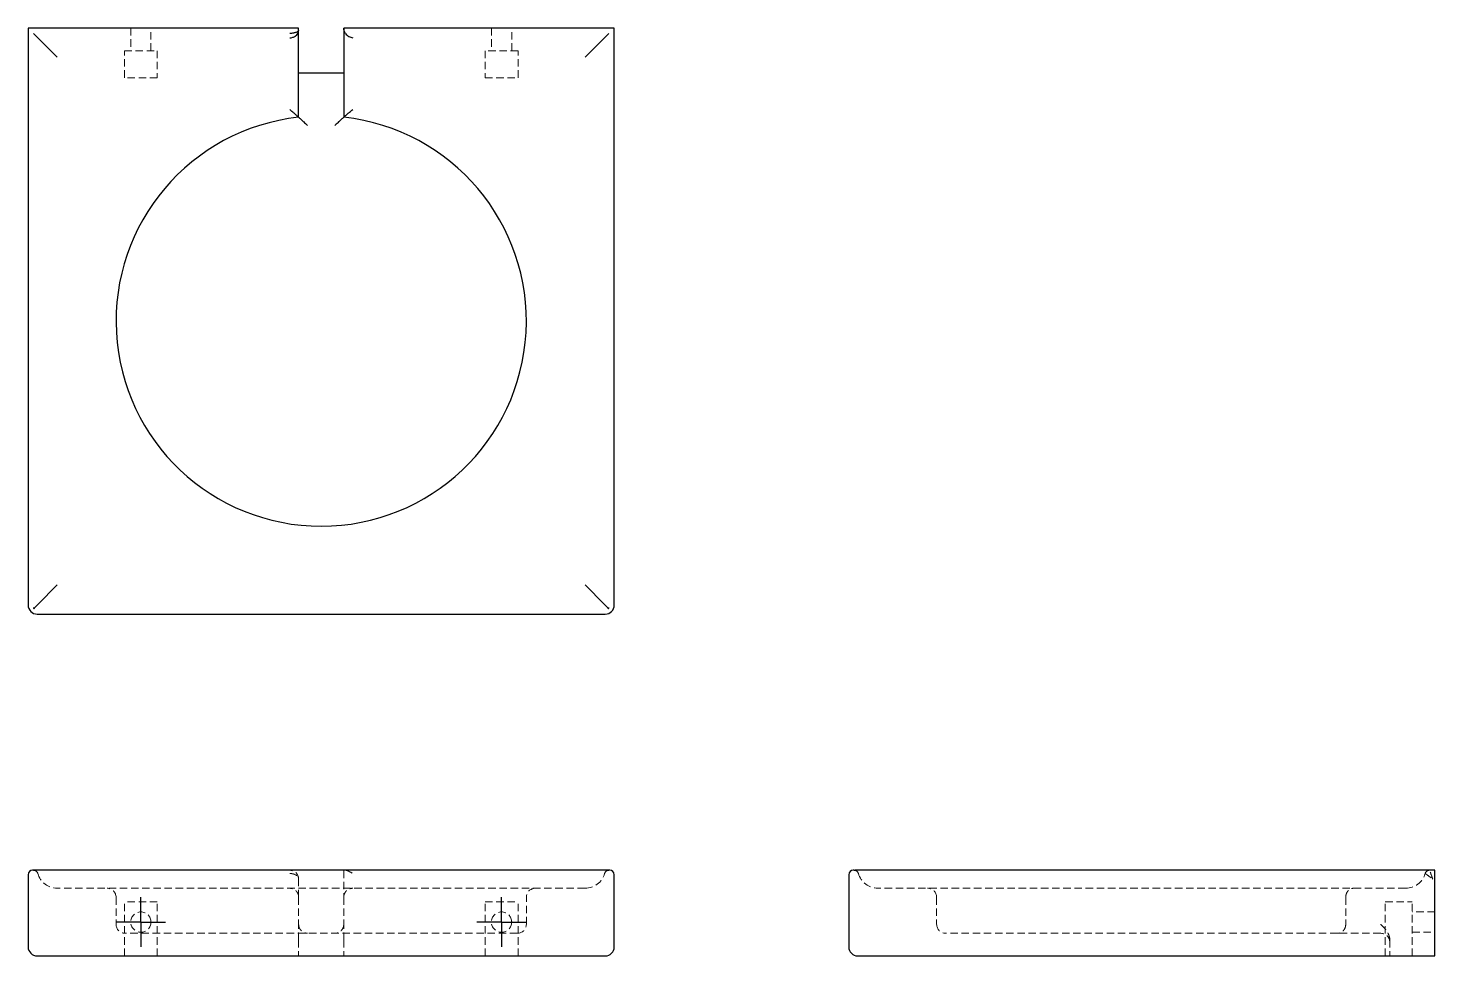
# Model space of a CAD drawing. Header units: millimetres. Extents: x 33 to 273, y 50 to 208.
import ezdxf

# ---------------------------------------------------------------- set-up
doc = ezdxf.new("R2010")
doc.units = ezdxf.units.MM
doc.linetypes.add('HIDDEN', pattern=[1.905, 1.27, -0.635])
doc.layers.add('10', color=7, linetype='Continuous')

# ---------------------------------------------------------------- blocks, each defined once
blk = doc.blocks.new('SW_CENTERMARKSYMBOL_0')
at = {"layer": '10', "color": 0}
for p, q in [((0, 2.5), (0, 4.23)), ((0, 0), (0, 2.5)), ((-2.5, 0), (-4.23, 0)), ((0, 0), (-2.5, 0)), ((0, 0), (0, -2.5)), ((0, 0), (2.5, 0)), ((2.5, 0), (4.23, 0)), ((0, -2.5), (0, -4.23))]:
    blk.add_line(p, q, dxfattribs=at)
blk = doc.blocks.new('SW_CENTERMARKSYMBOL_1')
at = {"layer": '10', "color": 0}
for p, q in [((0, 2.5), (0, 4.23)), ((0, 0), (0, 2.5)), ((-2.5, 0), (-4.23, 0)), ((0, 0), (-2.5, 0)), ((0, 0), (0, -2.5)), ((0, 0), (2.5, 0)), ((2.5, 0), (4.23, 0)), ((0, -2.5), (0, -4.23))]:
    blk.add_line(p, q, dxfattribs=at)

msp = doc.modelspace()

# ---------------------------------------------------------------- linework, layer by layer
at = {"color": 7, "linetype": 'Continuous', "lineweight": 25}
for p, q in [((33, 208), (33, 109.54)), ((33.77, 208), (33, 208)), ((77.62, 208), (33.77, 208)), ((33.91, 207.09), (34.65, 206.35)), ((79.15, 208), (77.62, 208)), ((79.15, 207.64), (79.15, 208)), ((79.15, 203.02), (79.15, 207.64)), ((132.23, 208), (86.85, 208)), ((86.85, 208), (86.85, 203.02)), ((132.09, 207.09), (131.35, 206.35)), ((133, 208), (132.23, 208)), ((133, 109.54), (133, 208)), ((34.65, 206.35), (37.98, 203.02)), ((131.35, 206.35), (128.02, 203.02)), ((79.15, 192.79), (79.15, 203.02)), ((86.85, 203.02), (86.85, 192.79)), ((80.69, 200.31), (79.15, 200.31)), ((85.31, 200.31), (80.69, 200.31)), ((86.85, 200.31), (85.31, 200.31)), ((34.65, 109.65), (37.98, 112.98)), ((131.35, 109.65), (128.02, 112.98)), ((33.96, 108.96), (34.65, 109.65)), ((34.54, 108), (131.46, 108)), ((132.04, 108.96), (131.35, 109.65)), ((33, 63.52), (33, 51.21)), ((33.91, 64.29), (33.77, 64.29)), ((34.1, 64.29), (33.91, 64.29)), ((34.54, 64.29), (34.1, 64.29)), ((131.46, 64.29), (34.54, 64.29)), ((131.9, 64.29), (131.46, 64.29)), ((132.09, 64.29), (131.9, 64.29)), ((132.23, 64.29), (132.09, 64.29)), ((133, 51.21), (133, 63.52)), ((173, 63.52), (173, 51.21)), ((173.91, 64.29), (173.77, 64.29)), ((174.54, 64.29), (174.1, 64.29)), ((273, 64.29), (174.54, 64.29)), ((273, 63.52), (273, 64.29)), ((273, 51.21), (273, 63.52)), ((273, 49.67), (273, 51.21)), ((34.54, 49.67), (131.46, 49.67)), ((174.54, 49.67), (273, 49.67))]:
    msp.add_line(p, q, dxfattribs=at)
at = {"color": 7, "linetype": 'HIDDEN', "lineweight": 18}
for p, q in [((50.5, 208), (50.5, 204.15)), ((53.96, 204.15), (53.96, 208)), ((112.04, 208), (112.04, 204.15)), ((115.5, 204.15), (115.5, 208)), ((49.42, 204.15), (55.04, 204.15)), ((49.42, 199.54), (49.42, 204.15)), ((55.04, 204.15), (55.04, 199.54)), ((116.58, 204.15), (110.96, 204.15)), ((110.96, 204.15), (110.96, 199.54)), ((116.58, 199.54), (116.58, 204.15)), ((55.04, 199.54), (49.42, 199.54)), ((110.96, 199.54), (116.58, 199.54)), ((79.15, 59.67), (79.15, 62.75)), ((86.85, 64.21), (86.85, 59.67)), ((128.02, 61.21), (37.98, 61.21)), ((268.02, 61.21), (177.98, 61.21)), ((48, 59.67), (48, 55.06)), ((49.42, 49.67), (49.42, 58.9)), ((55.04, 58.9), (49.42, 58.9)), ((55.04, 49.67), (55.04, 58.9)), ((79.15, 59.67), (79.15, 55.06)), ((86.85, 59.67), (86.85, 55.06)), ((110.96, 58.9), (116.58, 58.9)), ((110.96, 49.67), (110.96, 58.9)), ((116.58, 49.67), (116.58, 58.9)), ((118, 55.06), (118, 59.67)), ((188, 59.67), (188, 55.06)), ((257.79, 59.67), (257.79, 55.06)), ((264.54, 58.9), (269.15, 58.9)), ((264.54, 49.67), (264.54, 58.9)), ((269.15, 49.67), (269.15, 58.9)), ((273, 57.17), (269.15, 57.17)), ((116.46, 53.52), (49.54, 53.52)), ((256.38, 53.52), (189.54, 53.52)), ((263.77, 53.52), (256.38, 53.52)), ((269.15, 53.71), (273, 53.71)), ((79.15, 52.39), (79.15, 49.67)), ((86.85, 52.39), (86.85, 49.67)), ((265.31, 52.39), (265.31, 49.67))]:
    msp.add_line(p, q, dxfattribs=at)
for centre in [(52.23, 55.44), (113.77, 55.44)]:
    msp.add_circle(centre, 1.73, dxfattribs=at)
at = {"color": 7, "linetype": 'Continuous', "lineweight": 25}
for centre, radius, start, end in [((83, 158), 35, 96.309, 83.691), ((34.54, 109.54), 1.54, 180, 270), ((131.46, 109.54), 1.54, 270, 0), ((33.77, 63.52), 0.769, 90, 180), ((132.23, 63.52), 0.769, 0, 90), ((173.77, 63.52), 0.769, 90, 180), ((34.54, 51.21), 1.54, 180, 270), ((131.46, 51.21), 1.54, 270, 0), ((174.54, 51.21), 1.54, 180, 270)]:
    msp.add_arc(centre, radius, start, end, dxfattribs=at)
at = {"color": 7, "linetype": 'HIDDEN', "lineweight": 18}
for centre, radius, start, end in [((33.91, 63.52), 0.769, 15.8266, 86.2295), ((37.98, 64.67), 3.46, 195.8266, 270), ((128.02, 64.67), 3.46, 270, 344.1734), ((132.09, 63.52), 0.769, 93.7705, 164.1734), ((173.91, 63.52), 0.769, 15.8266, 86.2295), ((177.98, 64.67), 3.46, 195.8266, 270), ((268.02, 64.67), 3.46, 270, 344.1734), ((272.09, 63.52), 0.769, 90, 164.1734), ((46.46, 59.67), 1.54, 0, 90), ((119.54, 59.67), 1.54, 90, 180), ((186.46, 59.67), 1.54, 0, 90), ((49.54, 55.06), 1.54, 180, 270), ((116.46, 55.06), 1.54, 270, 0), ((189.54, 55.06), 1.54, 180, 270), ((263.77, 51.98), 1.54, 0, 90)]:
    msp.add_arc(centre, radius, start, end, dxfattribs=at)
at = {"color": 7, "linetype": 'Continuous', "lineweight": 25}
for points, knots in [([(77.62, 206.35), (77.79, 206.35), (78.15, 206.41), (78.89, 206.78), (79.15, 207.28), (79.15, 207.63), (79.15, 207.63), (79.15, 207.64)], [-0.0005358, -0.0005358, -0.0005358, -0.0005358, 0.0342023, 0.0689404, 0.1731547, 0.1731547, 0.1736904, 0.1736904, 0.1736904, 0.1736904]), ([(79.13, 207.58), (79.12, 207.55), (79.11, 207.51), (79.07, 207.47), (79.05, 207.45), (79.04, 207.44), (79.04, 207.43), (79.02, 207.42), (78.98, 207.39), (78.9, 207.34), (78.75, 207.27), (78.52, 207.2), (78.25, 207.14), (77.95, 207.1), (77.73, 207.09), (77.62, 207.09)], [0, 0, 0, 0, 0.103061, 0.157431, 0.185428, 0.18824, 0.188828, 0.207492, 0.243985, 0.313629, 0.439559, 0.577287, 0.711967, 0.856096, 1, 1, 1, 1]), ([(87.15, 207.09), (87.05, 207.22), (86.98, 207.37), (86.87, 207.68), (86.85, 207.84), (86.85, 208)], [0, 0, 0, 0, 0.5, 0.5, 1, 1, 1, 1]), ([(87.15, 207.09), (87.22, 206.98), (87.31, 206.89), (87.51, 206.72), (87.61, 206.65), (87.93, 206.47), (88.16, 206.39), (88.38, 206.35)], [0, 0, 0, 0, 0.25, 0.25, 0.5, 0.5, 1, 1, 1, 1]), ([(79.15, 192.79), (79.15, 192.79), (79.14, 192.8), (79.09, 192.85), (79.05, 192.88), (78.95, 192.97), (78.9, 193.02), (78.77, 193.13), (78.7, 193.19), (78.48, 193.39), (78.32, 193.53), (77.97, 193.83), (77.79, 193.99), (77.62, 194.14)], [0, 0, 0, 0, 0.125, 0.125, 0.25, 0.25, 0.375, 0.375, 0.5, 0.5, 0.75, 0.75, 1, 1, 1, 1]), ([(79.15, 192.79), (79.15, 192.79), (79.17, 192.78), (79.22, 192.73), (79.26, 192.69), (79.36, 192.6), (79.42, 192.55), (79.55, 192.44), (79.62, 192.37), (79.84, 192.17), (80, 192.02), (80.34, 191.71), (80.52, 191.54), (80.69, 191.38)], [0, 0, 0, 0, 0.125, 0.125, 0.25, 0.25, 0.375, 0.375, 0.5, 0.5, 0.75, 0.75, 1, 1, 1, 1]), ([(86.85, 192.79), (86.85, 192.79), (86.83, 192.78), (86.78, 192.73), (86.74, 192.69), (86.64, 192.6), (86.58, 192.55), (86.45, 192.44), (86.38, 192.37), (86.16, 192.17), (86, 192.02), (85.66, 191.71), (85.48, 191.54), (85.31, 191.38)], [0, 0, 0, 0, 0.125, 0.125, 0.25, 0.25, 0.375, 0.375, 0.5, 0.5, 0.75, 0.75, 1, 1, 1, 1]), ([(86.85, 192.79), (86.85, 192.79), (86.86, 192.8), (86.91, 192.85), (86.95, 192.88), (87.05, 192.97), (87.1, 193.02), (87.23, 193.13), (87.3, 193.19), (87.52, 193.39), (87.68, 193.53), (88.03, 193.83), (88.21, 193.99), (88.38, 194.14)], [0, 0, 0, 0, 0.125, 0.125, 0.25, 0.25, 0.375, 0.375, 0.5, 0.5, 0.75, 0.75, 1, 1, 1, 1]), ([(33.91, 109.1), (33.91, 109.1), (33.91, 109.09), (33.92, 109.05), (33.94, 109), (33.96, 108.96)], [-0.48256747, -0.48256747, -0.48256747, -0.48256747, -0.48197634, -0.48197634, -0.46331856, -0.46331856, -0.46331856, -0.46331856]), ([(33.96, 108.96), (34, 108.94), (34.05, 108.92), (34.09, 108.91), (34.1, 108.91), (34.1, 108.91)], [-0.01865779, -0.01865779, -0.01865779, -0.01865779, 0, 0, 0.00059113, 0.00059113, 0.00059113, 0.00059113]), ([(131.9, 108.91), (131.9, 108.91), (131.91, 108.91), (131.95, 108.92), (132, 108.94), (132.04, 108.96)], [-0.48256748, -0.48256748, -0.48256748, -0.48256748, -0.48197635, -0.48197635, -0.46331856, -0.46331856, -0.46331856, -0.46331856]), ([(132.04, 108.96), (132.06, 109), (132.08, 109.05), (132.09, 109.09), (132.09, 109.1), (132.09, 109.1)], [-0.0186578, -0.0186578, -0.0186578, -0.0186578, 0, 0, 0.00059113, 0.00059113, 0.00059113, 0.00059113]), ([(33.91, 64.29), (33.91, 64.29), (33.91, 64.29), (33.92, 64.29), (33.94, 64.29), (33.96, 64.29)], [-0.48256747, -0.48256747, -0.48256747, -0.48256747, -0.48197634, -0.48197634, -0.46331856, -0.46331856, -0.46331856, -0.46331856]), ([(33.96, 64.29), (34, 64.29), (34.05, 64.29), (34.09, 64.29), (34.1, 64.29), (34.1, 64.29)], [-0.01865779, -0.01865779, -0.01865779, -0.01865779, 0, 0, 0.00059113, 0.00059113, 0.00059113, 0.00059113]), ([(131.9, 64.29), (131.9, 64.29), (131.91, 64.29), (131.95, 64.29), (132, 64.29), (132.04, 64.29)], [-0.48256748, -0.48256748, -0.48256748, -0.48256748, -0.48197635, -0.48197635, -0.46331856, -0.46331856, -0.46331856, -0.46331856]), ([(132.04, 64.29), (132.06, 64.29), (132.08, 64.29), (132.09, 64.29), (132.09, 64.29), (132.09, 64.29)], [-0.0186578, -0.0186578, -0.0186578, -0.0186578, 0, 0, 0.00059113, 0.00059113, 0.00059113, 0.00059113]), ([(173.91, 64.29), (173.91, 64.29), (173.91, 64.29), (173.92, 64.29), (173.94, 64.29), (173.96, 64.29)], [-0.48256748, -0.48256748, -0.48256748, -0.48256748, -0.48197635, -0.48197635, -0.46331856, -0.46331856, -0.46331856, -0.46331856]), ([(173.96, 64.29), (174, 64.29), (174.05, 64.29), (174.09, 64.29), (174.1, 64.29), (174.1, 64.29)], [-0.0186578, -0.0186578, -0.0186578, -0.0186578, 0, 0, 0.00059113, 0.00059113, 0.00059113, 0.00059113])]:
    msp.add_open_spline(points, degree=3, knots=knots, dxfattribs=at)
at = {"color": 7, "linetype": 'HIDDEN', "lineweight": 18}
for points, knots in [([(79.15, 62.75), (79.15, 62.75), (79.15, 62.75), (79.15, 63.2), (78.89, 63.8), (78.15, 64.22), (77.79, 64.29), (77.62, 64.29)], [-0.0005358, -0.0005358, -0.0005358, -0.0005358, 0, 0, 0.1042143, 0.1389524, 0.1736904, 0.1736904, 0.1736904, 0.1736904]), ([(77.62, 63.73), (77.79, 63.73), (78.15, 63.69), (78.89, 63.44), (79.15, 63.06), (79.15, 62.75), (79.15, 62.75), (79.15, 62.75)], [-0.0005358, -0.0005358, -0.0005358, -0.0005358, 0.0342023, 0.0689404, 0.1731547, 0.1731547, 0.1736904, 0.1736904, 0.1736904, 0.1736904]), ([(87.15, 64.29), (87.22, 64.29), (87.31, 64.27), (87.51, 64.2), (87.61, 64.15), (87.93, 64), (88.16, 63.87), (88.38, 63.73)], [0, 0, 0, 0, 0.25, 0.25, 0.5, 0.5, 1, 1, 1, 1]), ([(271.35, 63.73), (271.35, 63.73), (271.41, 63.69), (271.78, 63.44), (272.28, 63.06), (272.63, 62.75), (272.63, 62.75), (272.64, 62.75)], [-0.0005358, -0.0005358, -0.0005358, -0.0005358, 0.0342023, 0.0689404, 0.1731547, 0.1731547, 0.1736904, 0.1736904, 0.1736904, 0.1736904]), ([(272.64, 62.75), (272.64, 62.75), (272.64, 62.75), (272.49, 63.2), (272.28, 63.8), (272.12, 64.22), (272.09, 64.29), (272.09, 64.29)], [-0.0005358, -0.0005358, -0.0005358, -0.0005358, 0, 0, 0.1042143, 0.1389524, 0.1736904, 0.1736904, 0.1736904, 0.1736904]), ([(79.15, 59.67), (79.15, 59.79), (79.14, 59.91), (79.09, 60.13), (79.05, 60.24), (78.95, 60.44), (78.9, 60.53), (78.77, 60.7), (78.7, 60.77), (78.48, 60.96), (78.32, 61.06), (77.97, 61.18), (77.79, 61.21), (77.62, 61.21)], [0, 0, 0, 0, 0.125, 0.125, 0.25, 0.25, 0.375, 0.375, 0.5, 0.5, 0.75, 0.75, 1, 1, 1, 1]), ([(86.85, 59.67), (86.85, 59.79), (86.86, 59.91), (86.91, 60.13), (86.95, 60.24), (87.05, 60.44), (87.1, 60.53), (87.23, 60.7), (87.3, 60.77), (87.52, 60.96), (87.68, 61.06), (88.03, 61.18), (88.21, 61.21), (88.38, 61.21)], [0, 0, 0, 0, 0.125, 0.125, 0.25, 0.25, 0.375, 0.375, 0.5, 0.5, 0.75, 0.75, 1, 1, 1, 1]), ([(257.79, 59.67), (257.79, 59.79), (257.8, 59.91), (257.85, 60.13), (257.88, 60.24), (257.97, 60.44), (258.02, 60.53), (258.13, 60.7), (258.19, 60.77), (258.39, 60.96), (258.53, 61.06), (258.83, 61.18), (258.99, 61.21), (259.14, 61.21)], [0, 0, 0, 0, 0.125, 0.125, 0.25, 0.25, 0.375, 0.375, 0.5, 0.5, 0.75, 0.75, 1, 1, 1, 1]), ([(79.15, 55.06), (79.15, 54.94), (79.17, 54.82), (79.22, 54.59), (79.26, 54.48), (79.36, 54.28), (79.42, 54.19), (79.55, 54.03), (79.62, 53.95), (79.84, 53.76), (80, 53.67), (80.34, 53.55), (80.52, 53.52), (80.69, 53.52)], [0, 0, 0, 0, 0.125, 0.125, 0.25, 0.25, 0.375, 0.375, 0.5, 0.5, 0.75, 0.75, 1, 1, 1, 1]), ([(79.15, 52.39), (79.15, 52.66), (79.15, 52.92), (79.15, 53.42), (79.15, 53.65), (79.15, 54.09), (79.15, 54.29), (79.15, 54.68), (79.15, 54.87), (79.15, 55.06)], [0, 0, 0, 0, 0.25, 0.25, 0.5, 0.5, 0.75, 0.75, 1, 1, 1, 1]), ([(86.85, 55.06), (86.85, 54.94), (86.83, 54.82), (86.78, 54.59), (86.74, 54.48), (86.64, 54.28), (86.58, 54.19), (86.45, 54.03), (86.38, 53.95), (86.16, 53.76), (86, 53.67), (85.66, 53.55), (85.48, 53.52), (85.31, 53.52)], [0, 0, 0, 0, 0.125, 0.125, 0.25, 0.25, 0.375, 0.375, 0.5, 0.5, 0.75, 0.75, 1, 1, 1, 1]), ([(86.85, 52.39), (86.85, 52.66), (86.85, 52.92), (86.85, 53.42), (86.85, 53.65), (86.85, 54.09), (86.85, 54.29), (86.85, 54.68), (86.85, 54.87), (86.85, 55.06)], [0, 0, 0, 0, 0.25, 0.25, 0.5, 0.5, 0.75, 0.75, 1, 1, 1, 1]), ([(257.79, 55.06), (257.79, 54.94), (257.78, 54.82), (257.73, 54.59), (257.69, 54.48), (257.6, 54.28), (257.55, 54.19), (257.44, 54.03), (257.37, 53.95), (257.17, 53.76), (257.02, 53.67), (256.71, 53.55), (256.54, 53.52), (256.38, 53.52)], [0, 0, 0, 0, 0.125, 0.125, 0.25, 0.25, 0.375, 0.375, 0.5, 0.5, 0.75, 0.75, 1, 1, 1, 1]), ([(265.31, 52.39), (265.31, 52.66), (265.26, 52.92), (265.08, 53.42), (264.96, 53.65), (264.66, 54.09), (264.5, 54.29), (264.14, 54.68), (263.95, 54.87), (263.77, 55.06)], [0, 0, 0, 0, 0.25, 0.25, 0.5, 0.5, 0.75, 0.75, 1, 1, 1, 1])]:
    msp.add_open_spline(points, degree=3, knots=knots, dxfattribs=at)
msp.add_open_spline([(86.85, 64.29), (86.85, 64.26), (86.85, 64.23), (86.85, 64.21)], degree=3, dxfattribs=at)

# ---------------------------------------------------------------- block references
at = {"layer": '10'}
for name, p in [('SW_CENTERMARKSYMBOL_1', (52.23, 55.44)), ('SW_CENTERMARKSYMBOL_0', (113.77, 55.44))]:
    msp.add_blockref(name, p, dxfattribs=at)

doc.saveas('drawing.dxf')
